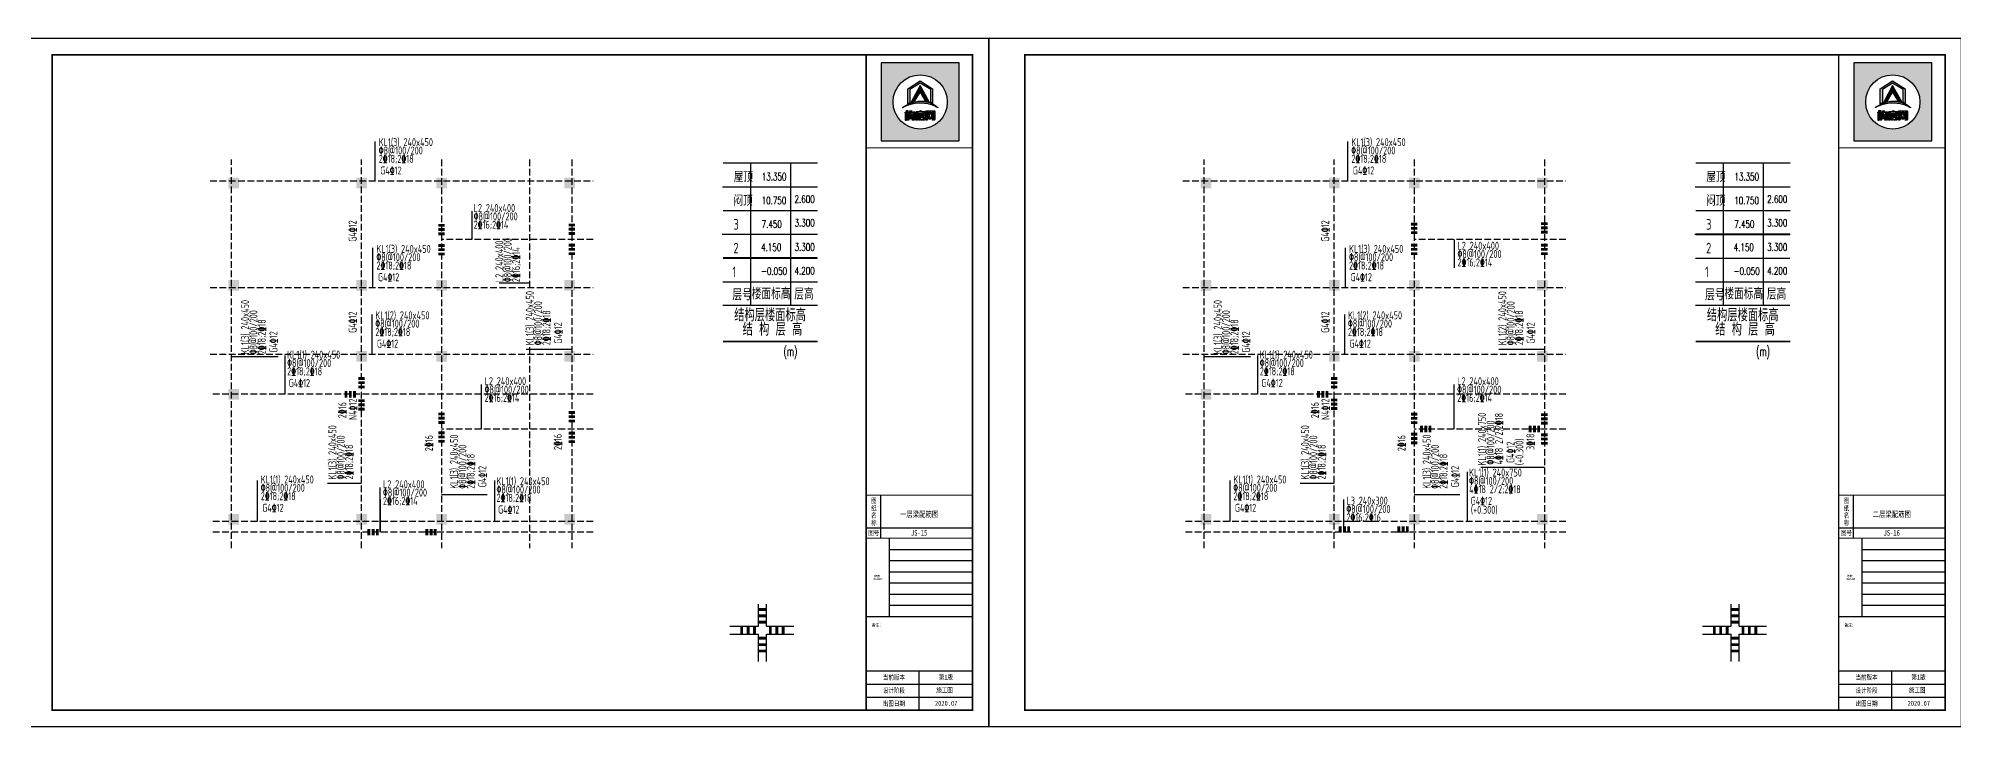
# Model space of a CAD drawing. Header units: millimetres. Extents: x -807114 to 558292, y -468455 to -61603.
# Drawn here: x 151186 to 222998, y -254641 to -228857 of the extents above; entities that cross this region are included whole.
import ezdxf
from ezdxf.enums import TextEntityAlignment as Align

# ---------------------------------------------------------------- set-up
doc = ezdxf.new("R2010")
doc.units = ezdxf.units.MM
doc.header["$LTSCALE"] = 1000
for name, pattern in [('3', [5, 3, -2]), ('DASH', [0.35, 0.25, -0.1]), ('DASHED', [19.05, 12.7, -6.35])]:
    doc.linetypes.add(name, pattern=pattern)
for name, color, linetype in [('BEAM', 4, 'DASHED'), ('PUB_TAB', 117, 'Continuous'), ('PUB_TEXT', 3, 'Continuous'), ('PUB_TITLE', 4, 'Continuous'), ('S_BEAMDIMMASS', 2, 'Continuous'), ('text1', 22, 'Continuous'), ('YHJ_图名', 7, 'Continuous'), ('建-文字', 7, 'Continuous'), ('建-轴', 1, 'Continuous')]:
    doc.layers.add(name, color=color, linetype=linetype)
doc.layers.add('YHG_表格', color=3, linetype='Continuous', lineweight=18)
doc.styles.add('_SIMPLEX', font='txt.shx', dxfattribs={"width": 0.8, "bigfont": 'hztxt.shx'})
doc.styles.add('TSSD_Rein', font='Tssdeng.shx', dxfattribs={"width": 0.7, "bigfont": 'hztxt.shx'})
doc.styles.add('uni-黑体', font='simhei.ttf')
doc.styles.add('ZDBOX', font='simsun.ttc', dxfattribs={"width": 0.7})
doc.styles.add('双线', font='tssdeng2.shx', dxfattribs={"width": 0.75, "bigfont": 'tssdchn.shx'})
doc.styles.add('宋体', font='simsun.ttc', dxfattribs={"width": 0.8})

# ---------------------------------------------------------------- blocks, each defined once
blk = doc.blocks.new('sadasfafa')
h = blk.add_hatch(color=252)
h.dxf.hatch_style = 1
h.paths.add_polyline_path([(1853311, -2488040), (1853311, -2490368), (1855639, -2490368), (1855639, -2488040)])
h.paths.add_polyline_path([(1855286, -2489204, 1), (1853664, -2489204, 1)], flags=16)
edge = h.paths.add_edge_path(flags=0)
edge.add_spline(control_points=[(1853945, -2489376), (1853935, -2489385), (1854022, -2489327), (1854064, -2489324), (1854178, -2489280), (1854273, -2489257), (1854375, -2489242), (1854470, -2489236), (1854555, -2489239), (1854630, -2489250), (1854700, -2489259), (1854781, -2489280), (1854854, -2489303), (1854917, -2489335), (1854967, -2489354), (1854993, -2489368), (1855014, -2489382), (1854982, -2489354), (1854965, -2489332), (1854910, -2489297), (1854854, -2489260), (1854784, -2489234), (1854713, -2489206), (1854640, -2489189), (1854569, -2489179), (1854497, -2489176), (1854414, -2489178), (1854321, -2489198), (1854229, -2489222), (1854147, -2489257), (1854080, -2489292), (1854021, -2489325), (1853977, -2489352), (1853953, -2489369), (1853945, -2489376)], knot_values=[0, 0, 0, 0, 114.670179, 423.637006, 763.89867, 1083.683754, 1343.405239, 1688.07646, 1952.326814, 2113.699055, 2375.693807, 2595.188681, 2872.839541, 3068.155951, 3238.592156, 3348.056762, 3361.095167, 3431.805845, 3527.265261, 3733.200323, 3952.805082, 4160.23278, 4398.128766, 4650.488133, 4837.16968, 5050.428326, 5308.684497, 5588.159898, 5913.430939, 6163.12325, 6398.139207, 6601.625078, 6772.549769, 6871.149972, 6871.149972, 6871.149972, 6871.149972], degree=3, periodic=1)
h.paths.add_polyline_path([(1854530, -2489580), (1854534, -2489580), (1854534, -2489603), (1854618, -2489603), (1854618, -2489621), (1854481, -2489621), (1854481, -2489650), (1854589, -2489650), (1854599, -2489656), (1854606, -2489666), (1854606, -2489733), (1854600, -2489742), (1854590, -2489750), (1854506, -2489750), (1854514, -2489740), (1854518, -2489731), (1854552, -2489731), (1854558, -2489728), (1854560, -2489721), (1854560, -2489675), (1854558, -2489670), (1854553, -2489667), (1854481, -2489667), (1854481, -2489750), (1854436, -2489750), (1854436, -2489626), (1854433, -2489621), (1854406, -2489621), (1854406, -2489603), (1854488, -2489603), (1854488, -2489590)], flags=0)
h.paths.add_polyline_path([(1854486, -2489468), (1854506, -2489461), (1854506, -2489485), (1854510, -2489489), (1854601, -2489489), (1854609, -2489494), (1854615, -2489502), (1854615, -2489556), (1854607, -2489564), (1854599, -2489569), (1854401, -2489569), (1854394, -2489573), (1854394, -2489750), (1854349, -2489750), (1854349, -2489504), (1854355, -2489495), (1854367, -2489489), (1854462, -2489489), (1854462, -2489474)], flags=0)
h.paths.add_polyline_path([(1854394, -2489554), (1854394, -2489512), (1854404, -2489506), (1854562, -2489506), (1854570, -2489513), (1854570, -2489554)], flags=0)
h.paths.add_polyline_path([(1854214, -2489569), (1854203, -2489632), (1854193, -2489683), (1854194, -2489689), (1854218, -2489689), (1854220, -2489683), (1854214, -2489633), (1854254, -2489614), (1854263, -2489686), (1854263, -2489700), (1854255, -2489709), (1854159, -2489709), (1854150, -2489702), (1854148, -2489692), (1854173, -2489569)], flags=0)
h.paths.add_polyline_path([(1854187, -2489466), (1854213, -2489458), (1854207, -2489496), (1854296, -2489496), (1854305, -2489498), (1854312, -2489505), (1854314, -2489513), (1854314, -2489733), (1854310, -2489741), (1854301, -2489750), (1854231, -2489750), (1854238, -2489741), (1854243, -2489730), (1854261, -2489730), (1854268, -2489727), (1854270, -2489720), (1854270, -2489531), (1854270, -2489526), (1854267, -2489521), (1854260, -2489516), (1854202, -2489516), (1854201, -2489534), (1854196, -2489558), (1854150, -2489558), (1854159, -2489535), (1854165, -2489504), (1854167, -2489471)], flags=0)
h.paths.add_polyline_path([(1854140, -2489544), (1854140, -2489750), (1854114, -2489750), (1854114, -2489544)], flags=0)
h.paths.add_polyline_path([(1854056, -2489544), (1854053, -2489750), (1854031, -2489750), (1854031, -2489544)], flags=0)
h.paths.add_polyline_path([(1854107, -2489459), (1854107, -2489508), (1854139, -2489508), (1854139, -2489527), (1854107, -2489527), (1854107, -2489750), (1854062, -2489750), (1854062, -2489527), (1854029, -2489527), (1854029, -2489508), (1854062, -2489508), (1854062, -2489459)], flags=0)
h.paths.add_polyline_path([(1854209, -2489211), (1854471, -2488714), (1854743, -2489200), (1854618, -2489155), (1854470, -2488913), (1854318, -2489172)], flags=0)
h.paths.add_polyline_path([(1854102, -2488808), (1854470, -2488575), (1854848, -2488810), (1854848, -2489247), (1854790, -2489223), (1854790, -2488832), (1854471, -2488643), (1854168, -2488829), (1854168, -2489231), (1854102, -2489257)], flags=0)
h.paths.add_polyline_path([(1854685, -2489750), (1854641, -2489750), (1854641, -2489488), (1854641, -2489484), (1854646, -2489475), (1854656, -2489467), (1854898, -2489467), (1854907, -2489471), (1854916, -2489478), (1854916, -2489731), (1854908, -2489743), (1854902, -2489750), (1854847, -2489750), (1854858, -2489732), (1854866, -2489731), (1854869, -2489724), (1854869, -2489718), (1854867, -2489718), (1854836, -2489718), (1854826, -2489684), (1854814, -2489718), (1854746, -2489718), (1854736, -2489684), (1854722, -2489718), (1854689, -2489718), (1854689, -2489709), (1854691, -2489709), (1854720, -2489621), (1854685, -2489512)], flags=0)
h.paths.add_polyline_path([(1854779, -2489518), (1854809, -2489621), (1854781, -2489709), (1854777, -2489709), (1854750, -2489621), (1854775, -2489518)], flags=0)
h = blk.add_hatch(color=7)
h.dxf.hatch_style = 1
h.paths.add_polyline_path([(1854102, -2489257), (1854168, -2489231), (1854168, -2488829), (1854471, -2488643), (1854790, -2488832), (1854790, -2489223), (1854848, -2489247), (1854848, -2488810), (1854470, -2488575), (1854102, -2488808)])
h = blk.add_hatch(color=7)
h.dxf.hatch_style = 1
h.paths.add_polyline_path([(1854318, -2489172), (1854470, -2488913), (1854618, -2489155), (1854743, -2489200), (1854471, -2488714), (1854209, -2489211)])
h = blk.add_hatch(color=7)
h.dxf.hatch_style = 1
edge = h.paths.add_edge_path()
edge.add_spline(control_points=[(1853945, -2489376), (1853953, -2489369), (1853977, -2489352), (1854021, -2489325), (1854080, -2489292), (1854147, -2489257), (1854229, -2489222), (1854321, -2489198), (1854414, -2489178), (1854497, -2489176), (1854569, -2489179), (1854640, -2489189), (1854713, -2489206), (1854784, -2489234), (1854854, -2489260), (1854910, -2489297), (1854965, -2489332), (1854982, -2489354), (1855014, -2489382), (1854993, -2489368), (1854967, -2489354), (1854917, -2489335), (1854854, -2489303), (1854781, -2489280), (1854700, -2489259), (1854630, -2489250), (1854555, -2489239), (1854470, -2489236), (1854375, -2489242), (1854273, -2489257), (1854178, -2489280), (1854064, -2489324), (1854022, -2489327), (1853935, -2489385), (1853945, -2489376)], knot_values=[0, 0, 0, 0, 98.600203, 269.524894, 473.010766, 708.026723, 957.719033, 1282.990074, 1562.465475, 1820.721647, 2033.980292, 2220.661839, 2473.021206, 2710.917192, 2918.34489, 3137.949649, 3343.884711, 3439.344127, 3510.054805, 3523.09321, 3632.557816, 3802.994021, 3998.310431, 4275.961291, 4495.456165, 4757.450917, 4918.823158, 5183.073513, 5527.744733, 5787.466218, 6107.251302, 6447.512966, 6756.479793, 6871.149972, 6871.149972, 6871.149972, 6871.149972], degree=3, periodic=1)
h = blk.add_hatch(color=7)
h.dxf.hatch_style = 1
h.paths.add_polyline_path([(1854062, -2489459), (1854062, -2489508), (1854029, -2489508), (1854029, -2489527), (1854062, -2489527), (1854062, -2489750), (1854107, -2489750), (1854107, -2489527), (1854139, -2489527), (1854139, -2489508), (1854107, -2489508), (1854107, -2489459)])
h = blk.add_hatch(color=7)
h.dxf.hatch_style = 1
h.paths.add_polyline_path([(1854031, -2489544), (1854031, -2489750), (1854053, -2489750), (1854056, -2489544)])
h = blk.add_hatch(color=7)
h.dxf.hatch_style = 1
h.paths.add_polyline_path([(1854114, -2489544), (1854114, -2489750), (1854140, -2489750), (1854140, -2489544)])
h = blk.add_hatch(color=7)
h.dxf.hatch_style = 1
h.paths.add_polyline_path([(1854173, -2489569), (1854148, -2489692), (1854150, -2489702), (1854159, -2489709), (1854255, -2489709), (1854263, -2489700), (1854263, -2489686), (1854254, -2489614), (1854214, -2489633), (1854220, -2489683), (1854218, -2489689), (1854194, -2489689), (1854193, -2489683), (1854203, -2489632), (1854214, -2489569)])
h = blk.add_hatch(color=7)
h.dxf.hatch_style = 1
h.paths.add_polyline_path([(1854167, -2489471), (1854165, -2489504), (1854159, -2489535), (1854150, -2489558), (1854196, -2489558), (1854201, -2489534), (1854202, -2489516), (1854260, -2489516), (1854267, -2489521), (1854270, -2489526), (1854270, -2489531), (1854270, -2489720), (1854268, -2489727), (1854261, -2489730), (1854243, -2489730), (1854238, -2489741), (1854231, -2489750), (1854301, -2489750), (1854310, -2489741), (1854314, -2489733), (1854314, -2489513), (1854312, -2489505), (1854305, -2489498), (1854296, -2489496), (1854207, -2489496), (1854213, -2489458), (1854187, -2489466)])
h = blk.add_hatch(color=7)
h.dxf.hatch_style = 1
h.paths.add_polyline_path([(1854462, -2489474), (1854462, -2489489), (1854367, -2489489), (1854355, -2489495), (1854349, -2489504), (1854349, -2489750), (1854394, -2489750), (1854394, -2489573), (1854401, -2489569), (1854599, -2489569), (1854607, -2489564), (1854615, -2489556), (1854615, -2489502), (1854609, -2489494), (1854601, -2489489), (1854510, -2489489), (1854506, -2489485), (1854506, -2489461), (1854486, -2489468)])
h.paths.add_polyline_path([(1854394, -2489554), (1854394, -2489512), (1854404, -2489506), (1854562, -2489506), (1854570, -2489513), (1854570, -2489554)], flags=16)
h = blk.add_hatch(color=7)
h.dxf.hatch_style = 1
h.paths.add_polyline_path([(1854488, -2489590), (1854488, -2489603), (1854406, -2489603), (1854406, -2489621), (1854433, -2489621), (1854436, -2489626), (1854436, -2489750), (1854481, -2489750), (1854481, -2489667), (1854553, -2489667), (1854558, -2489670), (1854560, -2489675), (1854560, -2489721), (1854558, -2489728), (1854552, -2489731), (1854518, -2489731), (1854514, -2489740), (1854506, -2489750), (1854590, -2489750), (1854600, -2489742), (1854606, -2489733), (1854606, -2489666), (1854599, -2489656), (1854589, -2489650), (1854481, -2489650), (1854481, -2489621), (1854618, -2489621), (1854618, -2489603), (1854534, -2489603), (1854534, -2489580), (1854530, -2489580)])
h = blk.add_hatch(color=7)
h.dxf.hatch_style = 1
h.paths.add_polyline_path([(1854685, -2489512), (1854685, -2489493), (1854693, -2489483), (1854862, -2489483), (1854869, -2489491), (1854869, -2489724), (1854866, -2489731), (1854858, -2489732), (1854847, -2489750), (1854902, -2489750), (1854908, -2489743), (1854916, -2489731), (1854916, -2489478), (1854907, -2489471), (1854898, -2489467), (1854656, -2489467), (1854646, -2489475), (1854641, -2489484), (1854641, -2489488), (1854641, -2489750), (1854685, -2489750)])
h = blk.add_hatch(color=7)
h.dxf.hatch_style = 1
h.paths.add_polyline_path([(1854866, -2489709), (1854840, -2489621), (1854866, -2489512), (1854836, -2489512), (1854824, -2489558), (1854808, -2489512), (1854745, -2489512), (1854734, -2489557), (1854719, -2489512), (1854689, -2489512), (1854720, -2489621), (1854691, -2489709), (1854689, -2489709), (1854689, -2489710), (1854689, -2489718), (1854722, -2489718), (1854736, -2489684), (1854746, -2489718), (1854814, -2489718), (1854826, -2489684), (1854836, -2489718), (1854867, -2489718), (1854867, -2489709)])
h.paths.add_polyline_path([(1854779, -2489518), (1854809, -2489621), (1854781, -2489709), (1854777, -2489709), (1854750, -2489621), (1854775, -2489518)], flags=16)
for points in [[(1855639, -2488040), (1853311, -2488040), (1853311, -2490368), (1855639, -2490368)], [(1854102, -2489257), (1854102, -2488808), (1854470, -2488575), (1854848, -2488810), (1854848, -2489247), (1854790, -2489223), (1854790, -2488832), (1854471, -2488643), (1854168, -2488829), (1854168, -2489231)], [(1854209, -2489211), (1854318, -2489172), (1854470, -2488913), (1854618, -2489155), (1854743, -2489200), (1854471, -2488714)], [(1854062, -2489459), (1854107, -2489459), (1854107, -2489508), (1854139, -2489508), (1854139, -2489527), (1854107, -2489527), (1854107, -2489750), (1854062, -2489750), (1854062, -2489527), (1854029, -2489527), (1854029, -2489508), (1854062, -2489508)], [(1854056, -2489544), (1854031, -2489544), (1854031, -2489750), (1854053, -2489750)], [(1854114, -2489544), (1854140, -2489544), (1854140, -2489750), (1854114, -2489750)], [(1854462, -2489474), (1854486, -2489468), (1854506, -2489461), (1854506, -2489485), (1854510, -2489489), (1854601, -2489489), (1854609, -2489494), (1854615, -2489502), (1854615, -2489556), (1854607, -2489564), (1854599, -2489569), (1854401, -2489569), (1854394, -2489573), (1854394, -2489750), (1854349, -2489750), (1854349, -2489504), (1854355, -2489495), (1854367, -2489489), (1854462, -2489489)], [(1854394, -2489554), (1854570, -2489554), (1854570, -2489513), (1854562, -2489506), (1854404, -2489506), (1854394, -2489512)], [(1854488, -2489590), (1854530, -2489580), (1854534, -2489580), (1854534, -2489603), (1854618, -2489603), (1854618, -2489621), (1854481, -2489621), (1854481, -2489650), (1854589, -2489650), (1854599, -2489656), (1854606, -2489666), (1854606, -2489733), (1854600, -2489742), (1854590, -2489750), (1854506, -2489750), (1854514, -2489740), (1854518, -2489731), (1854552, -2489731), (1854558, -2489728), (1854560, -2489721), (1854560, -2489675), (1854558, -2489670), (1854553, -2489667), (1854481, -2489667), (1854481, -2489750), (1854436, -2489750), (1854436, -2489626), (1854433, -2489621), (1854406, -2489621), (1854406, -2489603), (1854488, -2489603)], [(1854641, -2489750), (1854641, -2489488), (1854641, -2489484), (1854646, -2489475), (1854656, -2489467), (1854898, -2489467), (1854907, -2489471), (1854916, -2489478), (1854916, -2489731), (1854908, -2489743), (1854902, -2489750), (1854847, -2489750), (1854858, -2489732), (1854866, -2489731), (1854869, -2489724), (1854869, -2489491), (1854862, -2489483), (1854693, -2489483), (1854685, -2489493), (1854685, -2489750)], [(1854775, -2489518), (1854779, -2489518), (1854809, -2489621), (1854781, -2489709), (1854777, -2489709), (1854750, -2489621)]]:
    blk.add_lwpolyline(points, close=True)
for points in [[(1854173, -2489569), (1854214, -2489569), (1854203, -2489632), (1854193, -2489683), (1854194, -2489689), (1854218, -2489689), (1854220, -2489683), (1854214, -2489633), (1854254, -2489614), (1854263, -2489686), (1854263, -2489700), (1854255, -2489709), (1854159, -2489709), (1854150, -2489702), (1854148, -2489692), (1854173, -2489569)], [(1854167, -2489471), (1854187, -2489466), (1854213, -2489458), (1854207, -2489496), (1854296, -2489496), (1854305, -2489498), (1854312, -2489505), (1854314, -2489513), (1854314, -2489733), (1854310, -2489741), (1854301, -2489750), (1854231, -2489750), (1854238, -2489741), (1854243, -2489730), (1854261, -2489730), (1854268, -2489727), (1854270, -2489720), (1854270, -2489531), (1854270, -2489526), (1854267, -2489521), (1854260, -2489516), (1854202, -2489516), (1854201, -2489534), (1854196, -2489558), (1854150, -2489558), (1854150, -2489558), (1854159, -2489535), (1854165, -2489504), (1854167, -2489471)], [(1854866, -2489709), (1854866, -2489709), (1854867, -2489709), (1854867, -2489718), (1854836, -2489718), (1854826, -2489684), (1854814, -2489718), (1854746, -2489718), (1854736, -2489684), (1854722, -2489718), (1854689, -2489718), (1854689, -2489710), (1854689, -2489709), (1854691, -2489709), (1854720, -2489621), (1854689, -2489512)]]:
    blk.add_lwpolyline(points)
at = {"color": 7}
blk.add_lwpolyline([(1854689, -2489512), (1854719, -2489512), (1854734, -2489557), (1854745, -2489512), (1854808, -2489512), (1854824, -2489558), (1854836, -2489512), (1854866, -2489512), (1854840, -2489621), (1854866, -2489709)], dxfattribs=at)
blk.add_circle((1854475, -2489204), 811)
at = {"start_tangent": (-0.74079, -0.671736), "end_tangent": (-0.74079, -0.671736)}
blk.add_spline([(1853945, -2489376), (1853977, -2489357), (1854071, -2489318), (1854178, -2489282), (1854280, -2489257), (1854365, -2489245), (1854479, -2489238), (1854566, -2489241), (1854619, -2489248), (1854704, -2489261), (1854775, -2489279), (1854861, -2489308), (1854920, -2489335), (1854972, -2489357), (1855003, -2489375), (1855007, -2489377), (1854990, -2489361), (1854968, -2489339), (1854913, -2489299), (1854851, -2489261), (1854787, -2489235), (1854714, -2489208), (1854633, -2489189), (1854572, -2489180), (1854501, -2489177), (1854416, -2489181), (1854326, -2489198), (1854222, -2489227), (1854146, -2489259), (1854077, -2489294), (1854019, -2489327), (1853971, -2489357), (1853945, -2489376)], degree=3, dxfattribs=at)

msp = doc.modelspace()

# ---------------------------------------------------------------- hatches: boundary and pattern name
h = msp.add_hatch(color=256)
h.dxf.hatch_style = 1
h.paths.add_polyline_path([(170905.1, -237911.2), (170905.1, -238311.2), (171305.1, -238311.2), (171305.1, -237911.2)])
h.paths.add_polyline_path([(158305.1, -246671.2), (158305.1, -247071.2), (158705.1, -247071.2), (158705.1, -246671.2)])
h.paths.add_polyline_path([(166105.1, -240571.2), (166105.1, -240971.2), (166505.1, -240971.2), (166505.1, -240571.2)])
h.paths.add_polyline_path([(158305.1, -241991.2), (158305.1, -242391.2), (158705.1, -242391.2), (158705.1, -241991.2)])
h.paths.add_polyline_path([(163105.1, -237911.2), (163105.1, -238311.2), (163505.1, -238311.2), (163505.1, -237911.2)])
h.paths.add_polyline_path([(170905.1, -234471.2), (171305.1, -234471.2), (171305.1, -234071.2), (170905.1, -234071.2)])
h.paths.add_polyline_path([(158305.1, -234471.2), (158705.1, -234471.2), (158705.1, -234071.2), (158305.1, -234071.2)])
h.paths.add_polyline_path([(166105.1, -246671.2), (166105.1, -247071.2), (166505.1, -247071.2), (166505.1, -246671.2)])
h.paths.add_polyline_path([(170905.1, -246671.2), (170905.1, -247071.2), (171305.1, -247071.2), (171305.1, -246671.2)])
h.paths.add_polyline_path([(158305.1, -237911.2), (158305.1, -238311.2), (158705.1, -238311.2), (158705.1, -237911.2)])
h.paths.add_polyline_path([(163105.1, -246671.2), (163105.1, -247071.2), (163505.1, -247071.2), (163505.1, -246671.2)])
h.paths.add_polyline_path([(163105.1, -234471.2), (163505.1, -234471.2), (163505.1, -234071.2), (163105.1, -234071.2)])
h.paths.add_polyline_path([(166105.1, -234471.2), (166505.1, -234471.2), (166505.1, -234071.2), (166105.1, -234071.2)])
h.paths.add_polyline_path([(170905.1, -240571.2), (170905.1, -240971.2), (171305.1, -240971.2), (171305.1, -240571.2)])
h.paths.add_polyline_path([(166105.1, -237911.2), (166105.1, -238311.2), (166505.1, -238311.2), (166505.1, -237911.2)])
h.paths.add_polyline_path([(163105.1, -240571.2), (163105.1, -240971.2), (163505.1, -240971.2), (163505.1, -240571.2)])
h = msp.add_hatch(color=256)
h.dxf.hatch_style = 1
h.paths.add_polyline_path([(207371.1, -237911.2), (207371.1, -238311.2), (207771.1, -238311.2), (207771.1, -237911.2)])
h.paths.add_polyline_path([(194771.1, -246671.2), (194771.1, -247071.2), (195171.1, -247071.2), (195171.1, -246671.2)])
h.paths.add_polyline_path([(202571.1, -240571.2), (202571.1, -240971.2), (202971.1, -240971.2), (202971.1, -240571.2)])
h.paths.add_polyline_path([(194771.1, -241991.2), (194771.1, -242391.2), (195171.1, -242391.2), (195171.1, -241991.2)])
h.paths.add_polyline_path([(199571.1, -237911.2), (199571.1, -238311.2), (199971.1, -238311.2), (199971.1, -237911.2)])
h.paths.add_polyline_path([(207371.1, -234471.2), (207771.1, -234471.2), (207771.1, -234071.2), (207371.1, -234071.2)])
h.paths.add_polyline_path([(194771.1, -234471.2), (195171.1, -234471.2), (195171.1, -234071.2), (194771.1, -234071.2)])
h.paths.add_polyline_path([(202571.1, -246671.2), (202571.1, -247071.2), (202971.1, -247071.2), (202971.1, -246671.2)])
h.paths.add_polyline_path([(207371.1, -246671.2), (207371.1, -247071.2), (207771.1, -247071.2), (207771.1, -246671.2)])
h.paths.add_polyline_path([(194771.1, -237911.2), (194771.1, -238311.2), (195171.1, -238311.2), (195171.1, -237911.2)])
h.paths.add_polyline_path([(199571.1, -246671.2), (199571.1, -247071.2), (199971.1, -247071.2), (199971.1, -246671.2)])
h.paths.add_polyline_path([(199571.1, -234471.2), (199971.1, -234471.2), (199971.1, -234071.2), (199571.1, -234071.2)])
h.paths.add_polyline_path([(202571.1, -234471.2), (202971.1, -234471.2), (202971.1, -234071.2), (202571.1, -234071.2)])
h.paths.add_polyline_path([(207371.1, -240571.2), (207371.1, -240971.2), (207771.1, -240971.2), (207771.1, -240571.2)])
h.paths.add_polyline_path([(202571.1, -237911.2), (202571.1, -238311.2), (202971.1, -238311.2), (202971.1, -237911.2)])
h.paths.add_polyline_path([(199571.1, -240571.2), (199571.1, -240971.2), (199971.1, -240971.2), (199971.1, -240571.2)])

# ---------------------------------------------------------------- linework, layer by layer
for p, q in [((163803.1, -232720.4), (163803.1, -234191.2)), ((200269.2, -232720.4), (200269.2, -234191.2)), ((167457.4, -236391.2), (167457.4, -235324.8)), ((163716.7, -236698.7), (163716.7, -238191.2)), ((200182.8, -236698.7), (200182.8, -238191.2)), ((204283.4, -237457.6), (204283.4, -236391.2)), ((168459.2, -238015.6), (169605.1, -238015.6)), ((163691.2, -239204.2), (163691.2, -240691.2)), ((200157.3, -239204.2), (200157.3, -240691.2)), ((169480.7, -240501.3), (171185.1, -240501.3)), ((205946.7, -240501.3), (207651.1, -240501.3)), ((160173.5, -240790.4), (158425.1, -240790.4)), ((160424.8, -240743.4), (160424.8, -242191.2)), ((196639.6, -240790.4), (194891.1, -240790.4)), ((196890.9, -240743.4), (196890.9, -242191.2)), ((167808, -243491.2), (167808, -241822.7)), ((204274.1, -243491.2), (204274.1, -241822.7)), ((159397.4, -245415.7), (159397.4, -246951.2)), ((162027.7, -245515.4), (163305.1, -245515.4)), ((168293.6, -245415.7), (168293.6, -246951.2)), ((195863.5, -245415.7), (195863.5, -246951.2)), ((198493.8, -245515.4), (199771.1, -245515.4)), ((204759.7, -245090.7), (204759.7, -246951.2)), ((205271.6, -244922.8), (207651.1, -244922.8)), ((163997.6, -247351.2), (163997.6, -245682.7)), ((163997.6, -246132.2), (163997.6, -247351.2)), ((168010.7, -245957), (166305.1, -245957)), ((182772.1, -247581.2), (182772.1, -245969.7)), ((200116.4, -246132.2), (200116.4, -247351.2)), ((204476.8, -245957), (202771.1, -245957)), ((219238.2, -247581.2), (219238.2, -245969.7)), ((182219.6, -247197.5), (186210, -247197.5)), ((218685.7, -247197.5), (222676.1, -247197.5))]:
    msp.add_line(p, q)
at = {"const_width": 30.7}
for points in [[(182219.6, -232958.5), (186210, -232958.5)], [(218685.7, -232958.5), (222676.1, -232958.5)], [(182219.6, -245969.7), (186210, -245969.7)], [(218685.7, -245969.7), (222676.1, -245969.7)], [(182219.6, -247581.2), (186210, -247581.2)], [(218685.7, -247581.2), (222676.1, -247581.2)], [(182219.6, -250514.4), (186210, -250514.4)], [(218685.7, -250514.4), (222676.1, -250514.4)]]:
    msp.add_lwpolyline(points, dxfattribs=at)
at = {"layer": 'BEAM', "linetype": '3'}
for p, q in [((178185, -250880.3), (178185, -250053.2)), ((178483.9, -250880.3), (178483.9, -250053.2)), ((214651.1, -250880.3), (214651.1, -250053.2)), ((214950, -250880.3), (214950, -250053.2)), ((177108.8, -250880.3), (178185, -250880.3)), ((177108.8, -251179.2), (178185, -251179.2)), ((178185, -252199.3), (178185, -251179.2)), ((178483.9, -250880.3), (179511.6, -250880.3)), ((178483.9, -251179.2), (179511.6, -251179.2)), ((178483.9, -252199.3), (178483.9, -251179.2)), ((213574.9, -250880.3), (214651.1, -250880.3)), ((213574.9, -251179.2), (214651.1, -251179.2)), ((214651.1, -252199.3), (214651.1, -251179.2)), ((214950, -250880.3), (215977.7, -250880.3)), ((214950, -251179.2), (215977.7, -251179.2)), ((214950, -252199.3), (214950, -251179.2))]:
    msp.add_line(p, q, dxfattribs=at)
at = {"layer": 'PUB_TAB'}
for p, q in [((176853.3, -237978.6), (180390, -237978.6)), ((176853.3, -237978.6), (180390, -237978.6)), ((176853.3, -237978.6), (180390, -237978.6)), ((176853.3, -237978.6), (180390, -237978.6)), ((176853.3, -237978.6), (180390, -237978.6)), ((176853.3, -237978.6), (180390, -237978.6)), ((176853.3, -237978.6), (180390, -237978.6)), ((176853.3, -237978.6), (180390, -237978.6)), ((213319.4, -237978.6), (216856.1, -237978.6)), ((213319.4, -237978.6), (216856.1, -237978.6)), ((213319.4, -237978.6), (216856.1, -237978.6)), ((213319.4, -237978.6), (216856.1, -237978.6)), ((213319.4, -237978.6), (216856.1, -237978.6)), ((213319.4, -237978.6), (216856.1, -237978.6)), ((213319.4, -237978.6), (216856.1, -237978.6)), ((213319.4, -237978.6), (216856.1, -237978.6))]:
    msp.add_line(p, q, dxfattribs=at)
at = {"layer": 'PUB_TITLE'}
for p, q in [((182219.6, -252553.8), (186210, -252553.8)), ((184214.8, -254027.2), (184214.8, -252553.8)), ((218685.7, -252553.8), (222676.1, -252553.8)), ((220680.9, -254027.2), (220680.9, -252553.8)), ((182219.6, -253045), (186210, -253045)), ((218685.7, -253045), (222676.1, -253045)), ((182219.6, -253536.1), (186210, -253536.1)), ((218685.7, -253536.1), (222676.1, -253536.1))]:
    msp.add_line(p, q, dxfattribs=at)
for points in [[(150357.8, -254641.1), (186823.9, -254641.1), (186823.9, -228857), (150357.8, -228857)], [(186823.9, -254641.1), (223290, -254641.1), (223290, -228857), (186823.9, -228857)], [(151703.1, -254027.2), (186210, -254027.2), (186210, -229470.9), (151703.1, -229470.9)], [(188169.2, -254027.2), (222676.1, -254027.2), (222676.1, -229470.9), (188169.2, -229470.9)]]:
    msp.add_lwpolyline(points, close=True, dxfattribs=at)
at = {"layer": 'PUB_TITLE', "const_width": 61.4}
for points in [[(151703.1, -254027.2), (186210, -254027.2), (186210, -229470.9), (151703.1, -229470.9)], [(188169.2, -254027.2), (222676.1, -254027.2), (222676.1, -229470.9), (188169.2, -229470.9)]]:
    msp.add_lwpolyline(points, close=True, dxfattribs=at)
for points in [[(182219.6, -254027.2), (182219.6, -229470.9)], [(218685.7, -254027.2), (218685.7, -229470.9)]]:
    msp.add_lwpolyline(points, dxfattribs=at)
at = {"layer": 'PUB_TITLE'}
for points in [[(182219.6, -250514.4), (186210, -250514.4)], [(218685.7, -250514.4), (222676.1, -250514.4)]]:
    msp.add_lwpolyline(points, dxfattribs=at)
for points in [[(183087.8, -247581.2), (183087.8, -247581.2), (183087.8, -250496), (183087.8, -250496)], [(219553.9, -247581.2), (219553.9, -247581.2), (219553.9, -250496), (219553.9, -250496)], [(183087.8, -248000.2), (183087.8, -248000.2), (185413.3, -248000.2), (186210, -248000.2)], [(183087.8, -248419.3), (183087.8, -248419.3), (185413.3, -248419.3), (186210, -248419.3)], [(219553.9, -248000.2), (219553.9, -248000.2), (221879.4, -248000.2), (222676.1, -248000.2)], [(219553.9, -248419.3), (219553.9, -248419.3), (221879.4, -248419.3), (222676.1, -248419.3)], [(183087.8, -248838.3), (183087.8, -248838.3), (185413.3, -248838.3), (186210, -248838.3)], [(219553.9, -248838.3), (219553.9, -248838.3), (221879.4, -248838.3), (222676.1, -248838.3)], [(183087.8, -249257.3), (183087.8, -249257.3), (185413.3, -249257.3), (186210, -249257.3)], [(183087.8, -249676.4), (183087.8, -249676.4), (185413.3, -249676.4), (186210, -249676.4)], [(219553.9, -249257.3), (219553.9, -249257.3), (221879.4, -249257.3), (222676.1, -249257.3)], [(219553.9, -249676.4), (219553.9, -249676.4), (221879.4, -249676.4), (222676.1, -249676.4)], [(183087.8, -250095.4), (183087.8, -250095.4), (185413.3, -250095.4), (186210, -250095.4)], [(219553.9, -250095.4), (219553.9, -250095.4), (221879.4, -250095.4), (222676.1, -250095.4)]]:
    msp.add_open_spline(points, degree=3, dxfattribs=at)
at = {"layer": 'text1', "color": 1, "const_width": 107.6}
for points in [[(166425.1, -235861.1), (166185.1, -235861.1)], [(166425.1, -236016.6), (166185.1, -236016.6)], [(166425.1, -236178.5), (166185.1, -236178.5)], [(171305.1, -235847.4), (171065.1, -235847.4)], [(171305.1, -236002.9), (171065.1, -236002.9)], [(171305.1, -236164.9), (171065.1, -236164.9)], [(202891.1, -235820), (202651.1, -235820)], [(202891.1, -235975.4), (202651.1, -235975.4)], [(202891.1, -236137.4), (202651.1, -236137.4)], [(207771.1, -235800), (207531.1, -235800)], [(207771.1, -235955.4), (207531.1, -235955.4)], [(207771.1, -236117.4), (207531.1, -236117.4)], [(166425.1, -236617.9), (166185.1, -236617.9)], [(166425.1, -236773.3), (166185.1, -236773.3)], [(166425.1, -236935.3), (166185.1, -236935.3)], [(171305.1, -236606.6), (171065.1, -236606.6)], [(171305.1, -236762.1), (171065.1, -236762.1)], [(171305.1, -236924.1), (171065.1, -236924.1)], [(202891.1, -236606.3), (202651.1, -236606.3)], [(202891.1, -236761.7), (202651.1, -236761.7)], [(202891.1, -236923.7), (202651.1, -236923.7)], [(207771.1, -236606.6), (207531.1, -236606.6)], [(207771.1, -236762.1), (207531.1, -236762.1)], [(207771.1, -236924.1), (207531.1, -236924.1)], [(163425.1, -241600), (163185.1, -241600)], [(163425.1, -241755.4), (163185.1, -241755.4)], [(163425.1, -241917.4), (163185.1, -241917.4)], [(199891.1, -241600), (199651.1, -241600)], [(199891.1, -241755.4), (199651.1, -241755.4)], [(199891.1, -241917.4), (199651.1, -241917.4)], [(162721.5, -242311.2), (162721.5, -242071.2)], [(162883.5, -242311.2), (162883.5, -242071.2)], [(163038.9, -242311.2), (163038.9, -242071.2)], [(163425.1, -242429.4), (163185.1, -242429.4)], [(163425.1, -242584.9), (163185.1, -242584.9)], [(163425.1, -242746.9), (163185.1, -242746.9)], [(199186.8, -242311.2), (199186.8, -242071.2)], [(199348.8, -242311.2), (199348.8, -242071.2)], [(199504.3, -242311.2), (199504.3, -242071.2)], [(199891.1, -242404.8), (199651.1, -242404.8)], [(199891.1, -242560.3), (199651.1, -242560.3)], [(199891.1, -242722.3), (199651.1, -242722.3)], [(166425.1, -242930.3), (166185.1, -242930.3)], [(166425.1, -243085.8), (166185.1, -243085.8)], [(166425.1, -243247.7), (166185.1, -243247.7)], [(171305.1, -242875.4), (171065.1, -242875.4)], [(171305.1, -243030.8), (171065.1, -243030.8)], [(171305.1, -243192.8), (171065.1, -243192.8)], [(202891.1, -242934), (202651.1, -242934)], [(202891.1, -243089.5), (202651.1, -243089.5)], [(202891.1, -243251.4), (202651.1, -243251.4)], [(203044.9, -243611.2), (203044.9, -243371.2)], [(203206.9, -243611.2), (203206.9, -243371.2)], [(203362.4, -243611.2), (203362.4, -243371.2)], [(207122.6, -243611.2), (207122.6, -243371.2)], [(207284.5, -243611.2), (207284.5, -243371.2)], [(207440, -243611.2), (207440, -243371.2)], [(207771.1, -242955), (207531.1, -242955)], [(207771.1, -243110.5), (207531.1, -243110.5)], [(207771.1, -243272.5), (207531.1, -243272.5)], [(166425.1, -243634.2), (166185.1, -243634.2)], [(166425.1, -243789.7), (166185.1, -243789.7)], [(166425.1, -243951.7), (166185.1, -243951.7)], [(171305.1, -243647.5), (171065.1, -243647.5)], [(171305.1, -243802.9), (171065.1, -243802.9)], [(171305.1, -243964.9), (171065.1, -243964.9)], [(202891.1, -243688), (202651.1, -243688)], [(202891.1, -243843.5), (202651.1, -243843.5)], [(202891.1, -244005.4), (202651.1, -244005.4)], [(207771.1, -243710), (207531.1, -243710)], [(207771.1, -243865.4), (207531.1, -243865.4)], [(207771.1, -244027.4), (207531.1, -244027.4)], [(163577.7, -247471.2), (163577.7, -247231.2)], [(163739.7, -247471.2), (163739.7, -247231.2)], [(163895.2, -247471.2), (163895.2, -247231.2)], [(165750.7, -247471.2), (165750.7, -247231.2)], [(165912.7, -247471.2), (165912.7, -247231.2)], [(166068.1, -247471.2), (166068.1, -247231.2)], [(199996.6, -247371.2), (199996.6, -247131.2)], [(200158.6, -247371.2), (200158.6, -247131.2)], [(200314.1, -247371.2), (200314.1, -247131.2)], [(202194.8, -247371.2), (202194.8, -247131.2)], [(202356.8, -247371.2), (202356.8, -247131.2)], [(202512.2, -247371.2), (202512.2, -247131.2)], [(178483.9, -250252.4), (178185, -250252.4)], [(178483.9, -250491.5), (178185, -250491.5)], [(214950, -250252.4), (214651.1, -250252.4)], [(214950, -250491.5), (214651.1, -250491.5)], [(177557.2, -251179.1), (177557.2, -250880.1)], [(177796.4, -251179.1), (177796.4, -250880.1)], [(178035.5, -251179.1), (178035.5, -250880.1)], [(178483.9, -250730.7), (178185, -250730.7)], [(178483.9, -251328.5), (178185, -251328.5)], [(178633.4, -251179.1), (178633.4, -250880.1)], [(178872.5, -251179.1), (178872.5, -250880.1)], [(179111.7, -251179.1), (179111.7, -250880.1)], [(214023.3, -251179.1), (214023.3, -250880.1)], [(214262.4, -251179.1), (214262.4, -250880.1)], [(214501.6, -251179.1), (214501.6, -250880.1)], [(214950, -250730.7), (214651.1, -250730.7)], [(214950, -251328.5), (214651.1, -251328.5)], [(215099.5, -251179.1), (215099.5, -250880.1)], [(215338.6, -251179.1), (215338.6, -250880.1)], [(215577.8, -251179.1), (215577.8, -250880.1)], [(178483.9, -251567.7), (178185, -251567.7)], [(178483.9, -251806.8), (178185, -251806.8)], [(214950, -251567.7), (214651.1, -251567.7)], [(214950, -251806.8), (214651.1, -251806.8)]]:
    msp.add_lwpolyline(points, dxfattribs=at)
at = {"layer": 'YHG_表格', "color": 1, "const_width": 70}
for points in [[(213329.1, -236196.8), (216865.8, -236196.8)], [(176858.2, -237087.7), (180394.8, -237087.7)]]:
    msp.add_lwpolyline(points, dxfattribs=at)
at = {"layer": 'YHJ_图名', "color": 3}
for p, q in [((176863.1, -233524.2), (180399.7, -233524.2)), ((177888.2, -233524.2), (177888.2, -238851.5)), ((179387.4, -233524.2), (179387.4, -238308.7)), ((213329.1, -233524.2), (216865.8, -233524.2)), ((214354.3, -233524.2), (214354.3, -238851.5)), ((215853.5, -233524.2), (215853.5, -238308.7)), ((176836.3, -234415), (180399.7, -234415)), ((176863.1, -234415), (180399.7, -234415)), ((176863.1, -234415), (180399.7, -234415)), ((176867.9, -234415), (180404.6, -234415)), ((179387.4, -234415), (179387.4, -238308.7)), ((179387.4, -234415), (179387.4, -238308.7)), ((179387.4, -234415), (179387.4, -238308.7)), ((213302.4, -234415), (216865.8, -234415)), ((213329.1, -234415), (216865.8, -234415)), ((213329.1, -234415), (216865.8, -234415)), ((213334, -234415), (216870.7, -234415)), ((215853.5, -234415), (215853.5, -238308.7)), ((215853.5, -234415), (215853.5, -238308.7)), ((215853.5, -234415), (215853.5, -238308.7)), ((176863.1, -235305.9), (180399.7, -235305.9)), ((213329.1, -235305.9), (216865.8, -235305.9)), ((176831.4, -236196.8), (180394.8, -236196.8)), ((176858.2, -236196.8), (180394.8, -236196.8)), ((176863.1, -236196.8), (180399.7, -236196.8)), ((213297.5, -236196.8), (216860.9, -236196.8)), ((213324.3, -236196.8), (216860.9, -236196.8)), ((213329.1, -236196.8), (216865.8, -236196.8)), ((176858.2, -237087.7), (180394.8, -237087.7)), ((213324.3, -237087.7), (216860.9, -237087.7)), ((176858.2, -237978.6), (180394.8, -237978.6)), ((179387.4, -238344.9), (179387.4, -238308.7)), ((179387.4, -238341.5), (179387.4, -238308.7)), ((179387.4, -238308.7), (179387.4, -238851.5)), ((213324.3, -237978.6), (216860.9, -237978.6)), ((215853.5, -238344.9), (215853.5, -238308.7)), ((215853.5, -238341.5), (215853.5, -238308.7)), ((215853.5, -238308.7), (215853.5, -238851.5)), ((176853.3, -238851.5), (180394.8, -238851.5)), ((213319.4, -238851.5), (216860.9, -238851.5))]:
    msp.add_line(p, q, dxfattribs=at)
at = {"layer": 'YHJ_图名', "color": 3, "const_width": 54.9}
for points in [[(176853.3, -240212.2), (180411.8, -240212.2)], [(213319.4, -240212.2), (216877.9, -240212.2)]]:
    msp.add_lwpolyline(points, dxfattribs=at)
at = {"layer": '建-轴', "linetype": 'DASH'}
for p, q in [((158425.1, -247951.2), (158425.1, -233391.2)), ((163305.1, -247951.2), (163305.1, -233391.2)), ((166305.1, -233391.2), (166305.1, -247951.2)), ((169605.1, -233391.2), (169605.1, -238191.2)), ((171185.1, -233391.2), (171185.1, -247951.2)), ((194891.1, -247951.2), (194891.1, -233391.2)), ((199771.1, -247951.2), (199771.1, -233391.2)), ((202771.1, -233391.2), (202771.1, -247951.2)), ((207651.1, -233391.2), (207651.1, -247951.2)), ((157625.1, -234191.2), (171985.1, -234191.2)), ((194091.1, -234191.2), (208451.1, -234191.2)), ((171985.1, -236391.2), (166305.1, -236391.2)), ((208451.1, -236391.2), (202771.1, -236391.2)), ((157625.1, -238191.2), (171985.1, -238191.2)), ((194091.1, -238191.2), (208451.1, -238191.2)), ((169605.1, -240429.8), (169605.1, -247951.2)), ((157625.1, -240691.2), (171985.1, -240691.2)), ((194091.1, -240691.2), (208451.1, -240691.2)), ((171985.1, -242191.2), (157625.1, -242191.2)), ((208451.1, -242191.2), (194091.1, -242191.2)), ((171985.1, -243491.2), (166305.1, -243491.2)), ((208451.1, -243491.2), (202771.1, -243491.2)), ((171985.1, -246951.2), (157625.1, -246951.2)), ((208451.1, -246951.2), (194091.1, -246951.2)), ((171985.1, -247351.2), (157625.1, -247351.2)), ((208451.1, -247351.2), (194091.1, -247351.2))]:
    msp.add_line(p, q, dxfattribs=at)

# ---------------------------------------------------------------- block references
at = {"xscale": 1.254, "yscale": 1.254, "zscale": 1.254}
for p in [(-2141262.5, 2890222.4), (-2104796.4, 2890222.4)]:
    msp.add_blockref('sadasfafa', p, dxfattribs=at)

# ---------------------------------------------------------------- texts
at = {"style": 'TSSD_Rein', "width": 0.7}
for s, p in [('G4%%13112', (163118.2, -236477.9)), ('G4%%13112', (199584.3, -236477.9)), ('G4%%13112', (163119.1, -239889.5)), ('G4%%13112', (199585.2, -239889.5)), ('N4%%13112', (163127.9, -243155.2)), ('N4%%13112', (199594, -243155.2))]:
    msp.add_text(s, height=300, rotation=90, dxfattribs=at).set_placement(p)
for s, p in [('2%%13216', (162821.8, -243088)), ('2%%13216', (199287.9, -243088)), ('2%%13216', (166069.4, -244324)), ('2%%13216', (170901.4, -244278.4)), ('2%%13216', (202535.5, -244324)), ('3%%13218', (207367.5, -244278.4))]:
    msp.add_text(s, height=300, rotation=90, dxfattribs=at).set_placement(p, align=Align.BOTTOM_LEFT)
at = {"style": 'ZDBOX', "width": 0.8}
for s, height, p in [('图', 184.2, (182512.4, -246175.1)), ('图', 184.2, (218978.5, -246175.1)), ('称', 184.2, (182512.4, -247003.6)), ('纸', 184.2, (182512.4, -246452.9)), ('名', 184.2, (182512.4, -246721.3)), ('称', 184.2, (218978.5, -247003.6)), ('纸', 184.2, (218978.5, -246452.9)), ('名', 184.2, (218978.5, -246721.3)), ('图号', 184.17, (182508.7, -247383.5)), ('图号', 184.17, (218974.8, -247383.5)), ('备注：', 122.78, (182643.6, -250830.7)), ('备注：', 122.78, (219109.7, -250830.7))]:
    msp.add_text(s, height=height, dxfattribs=at).set_placement(p, align=Align.MIDDLE)
for s, p in [('当前版本', (182853.4, -252883.6)), ('第1版', (184946.9, -252875.2)), ('当前版本', (219319.5, -252883.6)), ('第1版', (221413, -252875.2)), ('设计阶段', (182853.4, -253374.8)), ('施工图', (184850.7, -253366.3)), ('设计阶段', (219319.5, -253374.8)), ('施工图', (221316.8, -253366.3)), ('出图日期', (182853.4, -253865.9)), ('2020.07', (184802.6, -253857.5)), ('出图日期', (219319.5, -253865.9)), ('2020.07', (221268.7, -253857.5))]:
    msp.add_text(s, height=184.17, dxfattribs=at).set_placement(p)
at = {"layer": 'PUB_TAB', "color": 7, "style": '_SIMPLEX', "width": 0.7}
for s, p in [('13.350', (178310.9, -234179.1)), ('13.350', (214776.9, -234179.1)), ('10.750', (178306, -235070)), ('2.600', (179539.2, -235020.6)), ('10.750', (214772.1, -235070)), ('2.600', (216005.3, -235020.6)), ('7.450', (178306, -235960.9)), ('3.300', (179539.2, -235911.5)), ('7.450', (214772.1, -235960.9)), ('3.300', (216005.3, -235911.5)), ('4.150', (178284.9, -236824.7)), ('3.300', (179539.2, -236815.7)), ('4.150', (214751, -236824.7)), ('3.300', (216005.3, -236815.7)), ('-0.050', (178284.9, -237715.6)), ('4.200', (179539.2, -237706.6)), ('-0.050', (214751, -237715.6)), ('4.200', (216005.3, -237706.6))]:
    msp.add_text(s, height=280, dxfattribs=at).set_placement(p)
at = {"layer": 'PUB_TEXT', "color": 8, "style": '宋体', "width": 0.7}
for p in [(182482.3, -249170.8), (218948.4, -249170.8)]:
    msp.add_text('REVISION', height=78.05, dxfattribs=at).set_placement(p, align=Align.BOTTOM_LEFT)
at = {"layer": 'PUB_TEXT', "color": 8, "style": '宋体'}
for p in [(182524.8, -249042.7), (218990.9, -249042.7)]:
    msp.add_text('修改', height=78.05, dxfattribs=at).set_placement(p)
at = {"layer": 'S_BEAMDIMMASS', "style": 'TSSD_Rein', "width": 0.7}
for s, p in [('KL1(3) 240x450', (163948.7, -232985.8)), ('KL1(3) 240x450', (200414.8, -232985.8)), ('2%%13218;2%%13218', (163948.7, -233610.8)), ('%%1308@100/200', (163948.7, -233298.3)), ('2%%13218;2%%13218', (200414.8, -233610.8)), ('%%1308@100/200', (200414.8, -233298.3)), ('L2 240x400', (167507.1, -235454.1)), ('%%1308@100/200', (167507.1, -235766.6)), ('2%%13216;2%%13214', (167507.1, -236079.1)), ('KL1(3) 240x450', (163862.9, -236983.1)), ('%%1308@100/200', (163862.9, -237295.6)), ('KL1(3) 240x450', (200329, -236983.1)), ('%%1308@100/200', (200329, -237295.6)), ('L2 240x400', (204394.3, -236865.1)), ('%%1308@100/200', (204394.3, -237177.6)), ('2%%13218;2%%13218', (163862.9, -237608.1)), ('2%%13218;2%%13218', (200329, -237608.1)), ('2%%13216;2%%13214', (204394.3, -237490.1)), ('KL1(2) 240x450', (163822, -239471.6)), ('KL1(2) 240x450', (200288.1, -239471.6)), ('2%%13218;2%%13218', (163822, -240096.6)), ('%%1308@100/200', (163822, -239784.1)), ('2%%13218;2%%13218', (200288.1, -240096.6)), ('%%1308@100/200', (200288.1, -239784.1)), ('KL1(1) 240x450', (160516.8, -240946.2)), ('KL1(1) 240x450', (196982.9, -240946.2)), ('2%%13218;2%%13218', (160516.8, -241571.2)), ('%%1308@100/200', (160516.8, -241258.7)), ('2%%13218;2%%13218', (196982.9, -241571.2)), ('%%1308@100/200', (196982.9, -241258.7)), ('L2 240x400', (167919, -241940.4)), ('%%1308@100/200', (167919, -242252.9)), ('L2 240x400', (204385, -241940.4)), ('%%1308@100/200', (204385, -242252.9)), ('2%%13216;2%%13214', (167918.9, -242565.4)), ('2%%13216;2%%13214', (204385, -242565.4)), ('KL1(1) 240x450', (159525.6, -245622.1)), ('%%1308@100/200', (159525.6, -245934.6)), ('L2 240x400', (164108.5, -245800.4)), ('KL1(1) 240x450', (168364.9, -245686.2)), ('%%1308@100/200', (168364.9, -245998.7)), ('KL1(1) 240x450', (195991.7, -245622.1)), ('%%1308@100/200', (195991.7, -245934.6)), ('4%%13218 2/2;2%%13218', (204830.9, -245986.1)), ('KL1(1) 240x750', (204830.9, -245361.1)), ('%%1308@100/200', (204830.9, -245673.6)), ('2%%13218;2%%13218', (159525.6, -246247.1)), ('2%%13216;2%%13214', (164108.5, -246425.4)), ('%%1308@100/200', (164108.5, -246112.9)), ('2%%13218;2%%13218', (168364.9, -246311.2)), ('2%%13218;2%%13218', (195991.7, -246247.1)), ('L3 240x300', (200229.7, -246416.2)), ('%%1308@100/200', (200229.7, -246728.7)), ('2%%13216;2%%13216', (200229.7, -247041.2))]:
    msp.add_text(s, height=300, dxfattribs=at).set_placement(p, align=Align.BOTTOM_LEFT)
for s, p in [('G4%%13112', (164005.7, -233957)), ('G4%%13112', (200471.7, -233957)), ('G4%%13112', (163919.9, -237954.3)), ('G4%%13112', (200385.9, -237954.3)), ('G4%%13112', (163879, -240442.9)), ('G4%%13112', (200345, -240442.9)), ('G4%%13112', (160573.8, -241917.5)), ('G4%%13112', (197039.8, -241917.5)), ('G4%%13112', (159582.6, -246593.3)), ('G4%%13112', (196048.7, -246593.3)), ('G4%%13112', (204887.9, -246332.3)), ('G4%%13112', (168421.8, -246657.4)), ('(+0.300)', (204894.6, -246666.5))]:
    msp.add_text(s, height=300, dxfattribs=at).set_placement(p)
for s, p in [('L2 240x400', (168710, -237989)), ('%%1308@100/200', (169022.5, -237989)), ('2%%13216;2%%13214', (169335, -237989)), ('KL1(3) 240x450', (159177.3, -240691.2)), ('KL1(3) 240x450', (169851.5, -240354.8)), ('%%1308@100/200', (170164, -240354.8)), ('KL1(3) 240x450', (195643.3, -240691.2)), ('KL1(2) 240x450', (206317.6, -240354.8)), ('%%1308@100/200', (206630.1, -240354.8)), ('%%1308@100/200', (159489.8, -240691.2)), ('2%%13218;2%%13218', (159802.3, -240691.2)), ('2%%13218;2%%13218', (170476.5, -240354.8)), ('%%1308@100/200', (195955.8, -240691.2)), ('2%%13218;2%%13218', (196268.3, -240691.2)), ('2%%13218;2%%13218', (206942.6, -240354.8)), ('KL1(1) 240x750', (205553.3, -244859.6)), ('%%1308@100/200', (205873.4, -244822.6)), ('4%%13218 2/2;2%%13218', (206185.9, -244822.6)), ('KL1(3) 240x450', (162452.2, -245382.9)), ('%%1308@100/200', (162764.7, -245383)), ('KL1(3) 240x450', (167013.9, -245731)), ('KL1(3) 240x450', (198918.3, -245382.9)), ('%%1308@100/200', (199230.8, -245383)), ('KL1(3) 240x450', (203480, -245731)), ('2%%13218;2%%13218', (163077.2, -245383)), ('%%1308@100/200', (167326.4, -245731)), ('2%%13218;2%%13218', (167638.9, -245731)), ('2%%13218;2%%13218', (199543.3, -245383)), ('%%1308@100/200', (203792.5, -245731)), ('2%%13218;2%%13218', (204105, -245731))]:
    msp.add_text(s, height=300, rotation=90, dxfattribs=at).set_placement(p, align=Align.BOTTOM_LEFT)
for s, p in [('G4%%13112', (170822.8, -240297.9)), ('G4%%13112', (207288.9, -240297.9)), ('G4%%13112', (160148.5, -240634.3)), ('G4%%13112', (196614.6, -240634.3)), ('G4%%13112', (206532.1, -244765.7)), ('(+0.300)', (206866.3, -244846.8)), ('G4%%13112', (167985.1, -245674)), ('G4%%13112', (204451.2, -245674))]:
    msp.add_text(s, height=300, rotation=90, dxfattribs=at).set_placement(p)
at = {"layer": 'YHJ_图名', "color": 3}
for s, height, style, width, p in [('屋顶', 400, '双线', 0.75, (177259.3, -234241.9)), ('屋顶', 400, '双线', 0.75, (213725.4, -234241.9)), ('闷顶', 400, '双线', 0.75, (177249.6, -235132.7)), ('闷顶', 400, '双线', 0.75, (213715.6, -235132.7)), ('3', 400, '双线', 0.75, (177249.6, -236023.6)), ('3', 400, '双线', 0.75, (213715.6, -236023.6)), ('2', 400, '双线', 0.75, (177249.6, -236914.5)), ('2', 400, '双线', 0.75, (213715.6, -236914.5)), ('1', 400, '双线', 0.75, (177206.3, -237805.4)), ('1', 400, '双线', 0.75, (213672.3, -237805.4)), ('层号', 432, 'TSSD_Rein', 0.8, (177210.6, -238673.5, 7182)), ('楼面标高', 432, 'TSSD_Rein', 0.8, (177934.5, -238636, 7980)), ('层高', 432, 'TSSD_Rein', 0.8, (179527.8, -238644.5, 7182)), ('层号', 432, 'TSSD_Rein', 0.8, (213676.7, -238673.5, 7182)), ('楼面标高', 432, 'TSSD_Rein', 0.8, (214400.6, -238636, 7980)), ('层高', 432, 'TSSD_Rein', 0.8, (215993.9, -238644.5, 7182)), ('结构层楼面标高', 480, 'TSSD_Rein', 0.8, (177276.5, -239460, 7980)), ('结构层楼面标高', 480, 'TSSD_Rein', 0.8, (213742.6, -239460, 7980)), ('结 构 层 高', 480, 'TSSD_Rein', 0.8, (177591.7, -239995, 7980)), ('结 构 层 高', 480, 'TSSD_Rein', 0.8, (214057.8, -239995, 7980)), ('(m)', 346.71, '_SIMPLEX', 0.6, (179126.1, -240757.1)), ('(m)', 346.71, '_SIMPLEX', 0.6, (215592.2, -240757.1))]:
    msp.add_text(s, height=height, dxfattribs=dict(at, style=style, width=width)).set_placement(p)
at = {"layer": '建-文字', "style": 'uni-黑体'}
for s, width, p in [('一层梁配筋图', 0.8, (183493.8, -246791.9)), ('二层梁配筋图', 0.8, (219959.9, -246791.9)), ('JS-15', 0.7, (183904.4, -247486.4)), ('JS-16', 0.7, (220370.5, -247486.4))]:
    msp.add_text(s, height=213.77, dxfattribs=dict(at, width=width)).set_placement(p)

doc.saveas('drawing.dxf')
